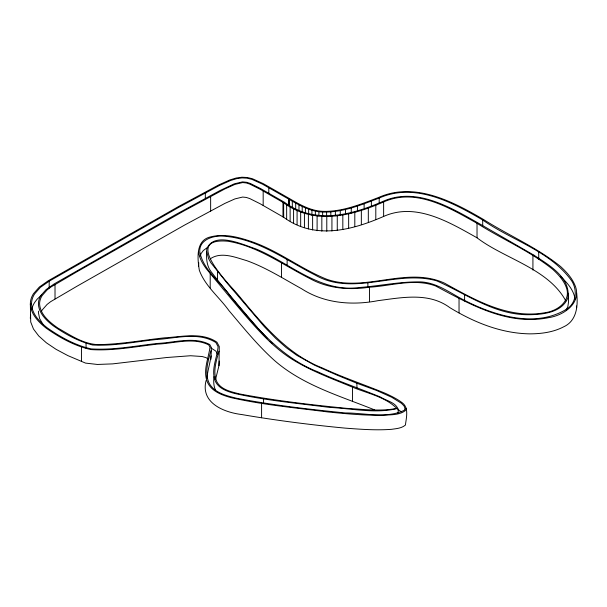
<?xml version="1.0" encoding="UTF-8"?>
<svg xmlns="http://www.w3.org/2000/svg" width="607" height="607" viewBox="0 0 607 607"><rect width="100%" height="100%" fill="white"/><g stroke="black" fill="none" stroke-linecap="round" stroke-linejoin="round"><path stroke-width="0.91" d="M374.671 409.93C340.178 395.976 302.741 385.346 274.235 360.277C257.512 345.216 243.346 327.643 228.854 310.496C219.21 297.058 205.174 286.147 199.331 270.297C197.457 258.514 195.401 239.932 211.016 236.791C224.643 233.414 238.741 237.178 251.655 241.639C278.294 250.737 300.602 268.749 326.596 279.205C365.004 292.779 406.773 265.836 444.552 283.173C475.372 300.245 509.023 319.51 545.625 312.582C557.218 310.966 570.99 301.292 566.536 288.029C563.986 280.639 558.607 274.804 552.985 269.576C529.85 250.873 502.012 239.196 477.026 223.3C449.377 207.829 415.939 187.464 383.632 201.949C351.438 216.009 314.388 225.478 283.666 202.776L259.978 189.179L249.773 184.088L246.305 182.95L242.641 182.563L234.917 184.407L224.878 188.914L184.649 210.546L76.968 271.746L50.601 287.21L47.08 289.964L42.194 295.51A41.777 24.121 0 0 0 39.607 303.993C40.274 314.858 49.766 322.309 57.969 328.106C70.336 335.125 83.174 344.01 97.788 344.617C120.353 344.427 142.615 340.148 165.005 337.78C182.07 336.87 201.82 331.832 216.949 342.204L219.286 346.589L218.96 365.672L215.622 379.163M198.61 266.39L198.77 262.702M257.565 327.788C241.685 309.236 225.607 290.768 210.834 271.344C206.077 264.728 206.274 256.465 206.812 248.718C214.301 231.024 242.853 244.674 255.168 248.642C289.084 262.232 319.419 292.741 358.691 287.559C379.261 286.072 399.634 281.557 420.317 281.898C434.999 282.354 447.48 291.019 459.848 297.908C491.389 314.881 535.397 329.684 568.22 308.113C576.536 301.542 577.211 289.372 571.642 280.821C550.238 250.873 511.686 240.433 482.702 219.992C452.207 202.214 414.748 182.199 379.2 198.057C361.112 204.976 342.363 212.678 322.636 212.033C310.481 211.524 299.6 205.492 289.364 199.483L262.474 184.149L251.859 179.346L246.988 178.162L242.018 177.904L236.654 178.648L230.599 180.476L219.567 185.416L179.073 207.184L49.182 281.193L40.335 287.399L34.614 293.902A49.812 28.757 0 0 0 31.534 304.008M206.934 378.115C207.898 367.645 212.215 357.864 211.175 347.196L209.756 344.533C193.853 336.217 174.566 342.682 157.539 343.425C135.52 345.846 113.463 350.33 91.225 348.904C75.329 345.383 60.548 337.151 47.27 327.856C39.774 321.93 31.936 314.168 31.534 304.008M210.925 359.306L211.175 355.808M218.96 365.672L219.286 361.089M206.084 380.543C200.295 402.949 223.884 412.35 241.654 414.528C275.988 420.401 310.579 424.854 345.254 428.132C360.641 429.293 376.12 430.477 391.545 429.324C396.303 428.603 401.599 428.383 405.415 425.067C406.242 418.064 409.11 407.919 402.365 402.866C397.244 398.936 391.394 396.143 385.566 393.427C364.579 384.739 343.001 377.554 322.378 367.971C286.132 353.851 261.26 322.696 237.185 293.689C227.572 282.551 182.487 237.284 227.724 241.214C258.074 246.116 283.15 265.092 310.018 278.643C328.099 288.628 349.359 290.267 369.473 287.202C391.265 285.943 414.308 278.014 435.629 285.98C470.379 304.539 507.854 326.05 548.834 317.62C563.175 315.465 580.99 303.819 575.671 287.111C572.856 278.932 566.976 272.422 560.731 266.648C537.256 247.565 508.962 235.645 483.536 219.506C452.617 201.395 414.573 181.432 378.556 197.487C360.702 204.293 342.219 211.949 322.757 211.35C310.852 210.849 300.23 204.87 290.199 198.997L263.271 183.648L252.444 178.746L247.284 177.502L241.935 177.221L236.229 178.01L229.962 179.9L218.786 184.9L178.253 206.691L48.325 280.722L39.341 287.028L33.499 293.667A50.996 29.439 0 0 0 30.35 304.016L30.722 322.014L33.468 329.017L38.727 335.959L46.322 342.758L56.079 349.329L67.847 355.603L85.541 363.1L97.416 364.458L112.659 363.881L166.75 357.515L190.583 355.74L202.146 356.514L206.084 357.66L208.042 358.942M213.968 376.644C213.459 381.219 213.527 386.105 215.606 390.309M533.781 255.099C548.455 264.69 571.035 277.353 567.856 298.037C561.832 312.4 543.675 314.479 530.01 314.692C495.229 315.579 466.958 294.137 436.615 280.821C396.819 269.432 353.251 296.891 315.253 275.1C285.601 260.031 257.383 238.468 223.118 236.138C213.315 235.379 198.853 239.712 199.794 251.867C203.201 269.918 219.969 281.269 229.924 295.708C254.523 325.519 280.275 357.159 317.4 371.636C338.031 381.211 359.602 388.45 380.604 397.099C386.818 401.204 400.324 403.336 397.949 413.511M576.65 293.227C578.221 305.746 576.733 320.951 563.675 326.809C553.311 332.257 541.459 333.804 529.888 333.858C501.2 333.455 473.961 322.347 449.772 307.597C428.663 291.99 401.788 297.627 377.842 300.685C351.901 305.693 324.161 303.394 301.565 288.727C283.598 278.818 266.185 267.626 246.761 260.661C235.448 257.398 221.168 251.321 210.318 258.794M210.925 350.702C207.989 361.226 204.157 373.313 209.43 383.738C215.083 393.063 226.601 395.772 236.457 398.222C272.46 405.119 308.963 409.315 345.429 412.957C364.488 412.904 386.492 418.876 404.315 410.271L404.99 408.238L403.989 405.893L401.386 403.26L391.727 397.266L376.681 390.513L356.916 383.267L337.553 375.354L314.722 365.277L296.815 355.323L286.2 347.644L275.669 338.342L264.371 326.741L227.261 283.31L210.834 262.732L208.679 258.749L206.683 251.708M218.96 351.18C216.282 361.082 212.329 372.41 217.101 382.296C221.767 389.937 231.388 391.811 239.401 393.89C274.827 400.635 310.731 404.77 346.589 408.352C363.016 409.262 380.9 411.629 396.743 408.359C385.126 396.743 367.326 393.359 352.492 387.16C331.559 378.449 310.002 370.665 290.783 358.418C272.687 346.711 258.263 330.413 244.257 314.251C231.434 299.281 218.945 284.03 206.365 268.855C202.677 263.817 199.308 258.225 198.61 251.897M397.949 408.344C375.976 414.02 351.984 408.465 329.51 407.403C297.718 403.352 265.623 400.415 234.31 393.382C226.737 391.303 217.754 388.214 214.878 380.081C211.137 368.881 217.147 357.713 218.095 346.68L215.887 342.545C198.132 331.445 175.651 338.471 156.098 339.541C135.012 341.832 113.904 346.18 92.605 344.996C78.273 341.362 64.835 333.971 52.771 325.473C46.026 320.109 38.825 313.174 38.423 303.993A42.96 24.804 0 0 1 41.079 295.275L46.094 289.585L54.16 283.932L176.022 214.392L219.901 190.598L234.279 183.83L242.55 181.88L246.768 182.312L250.441 183.526L260.798 188.686L284.493 202.29C314.783 224.757 351.241 215.212 382.979 201.38C415.765 186.683 449.795 207.002 477.861 222.815L533.857 255.145M406.204 408.223L405.415 410.575C399.163 415.393 390.589 414.589 383.154 415.287C364.739 415.514 346.369 413.815 328.061 411.978C295.609 407.843 262.839 404.854 230.888 397.6C221.509 395.036 210.591 390.984 206.972 381.037C203.11 369.777 208.489 358.358 209.984 347.287L208.694 344.875C193.102 337.097 174.391 343.387 157.782 344.093C135.604 346.536 113.388 351.043 90.989 349.579C74.828 346.073 59.805 337.697 46.322 328.266C38.696 322.249 30.752 314.335 30.35 304.016M200.234 256.063L201.076 253.559L203.322 250.516L206.835 247.922M566.194 310.018L567.856 306.641L568.554 301.854L568.554 293.242M41.671 294.964L37.095 299.228L34.614 302.514A49.812 28.757 0 0 0 31.852 309.213M565.8 300.89C548.311 268.431 504.205 258.703 477.026 237.792C449.377 222.321 415.939 201.956 383.632 216.441C351.438 230.501 314.388 239.97 283.666 217.268L259.978 203.671L249.773 198.58L246.305 197.442L242.641 197.055L234.917 198.906L224.878 203.406L184.649 225.045L76.968 286.238L50.601 301.702L47.08 304.456L42.194 310.002A41.777 24.121 0 0 0 41.39 311.391M205.955 193.003L205.318 193.231L205.318 198.398M211.099 348.023L215.887 351.157L217.655 354.465M397.957 409.459L401.386 411.865M270.168 341.475L272.004 343.304M560.382 276.268C566.946 282.528 573.873 289.888 575.049 299.266M266.951 338.076L258.18 328.486M43.188 324.753L39.645 318.607L38.423 312.605A42.96 24.804 0 0 1 38.484 311.133M576.369 305.974L576.65 307.719M538.697 252.322L538.758 259.242M532.923 255.57L532.923 270.062M482.702 219.992L482.702 226.024M477.026 223.3L477.026 237.792M464.598 295.032L464.598 301.064M459.036 298.409L459.036 312.901M383.632 201.949L383.632 216.441M379.2 198.057L379.2 203.224M375.801 205.022L375.801 219.522M371.37 201.137L371.37 206.304M369.473 287.202L369.473 301.702M368.32 207.769L368.32 222.261M367.888 282.642L367.888 286.944M364.124 203.793L364.124 208.102M361.347 210.121L361.347 224.62M357.432 206.054L357.432 211.221M356.916 383.267L356.916 388.434M354.807 212.109L354.807 226.601M352.492 387.16L352.492 401.652M351.256 207.928L351.256 213.095M348.653 213.732L348.653 228.224M345.542 209.438L345.542 213.74M342.826 215.007L342.826 229.499M340.261 210.591L340.261 214.893M337.264 215.94L337.264 230.432M335.375 211.411L335.375 215.713M331.93 216.532L331.93 231.024M330.838 211.911L330.838 216.221M326.786 216.775L326.786 231.267M326.604 212.116L326.604 216.418M322.636 212.033L322.636 216.335M321.839 216.669L321.839 231.168M318.903 211.676L318.903 215.986M317.104 216.229L317.104 230.721M315.352 211.077L315.352 215.379M312.62 215.462L312.62 229.954M311.945 210.234L311.945 215.402M308.652 209.18L308.652 214.339M308.394 214.423L308.394 228.915M305.412 207.913L305.412 213.08M304.426 213.148L304.426 227.64M302.203 206.471L302.203 212.496M300.67 211.684L300.67 226.176M298.978 204.855L298.978 210.022M297.081 210.068L297.081 224.56M295.7 203.087L295.7 209.112M293.583 208.315L293.583 222.807M292.316 201.183L292.316 207.207M290.131 206.448L290.131 220.948M289.342 199.468L289.364 205.507M289.19 199.384L289.289 205.47M289.031 199.293L289.031 205.318M288.795 199.157L288.795 205.181M287.126 259.493L287.126 265.525M286.656 204.491L286.656 218.99M283.644 202.761L283.666 217.268M283.492 202.677L283.59 217.223M283.332 202.579L283.332 217.078M283.097 202.45L283.097 216.942M281.489 262.823L281.489 277.316M268.81 187.616L268.81 193.641M263.567 398.761L263.567 403.071M263.172 190.939L263.172 205.439M261.587 403.276L261.587 417.768M217.473 271.481L217.473 280.093M210.644 196.736L210.644 211.228M210.197 273.484L210.197 287.984M86.057 343.183L86.057 348.35M81.444 346.999L81.444 361.499M55.017 284.402L55.017 298.902M49.182 281.193L49.182 288.082M30.35 318.508A50.996 29.439 0 0 1 30.676 315.025"/></g></svg>
